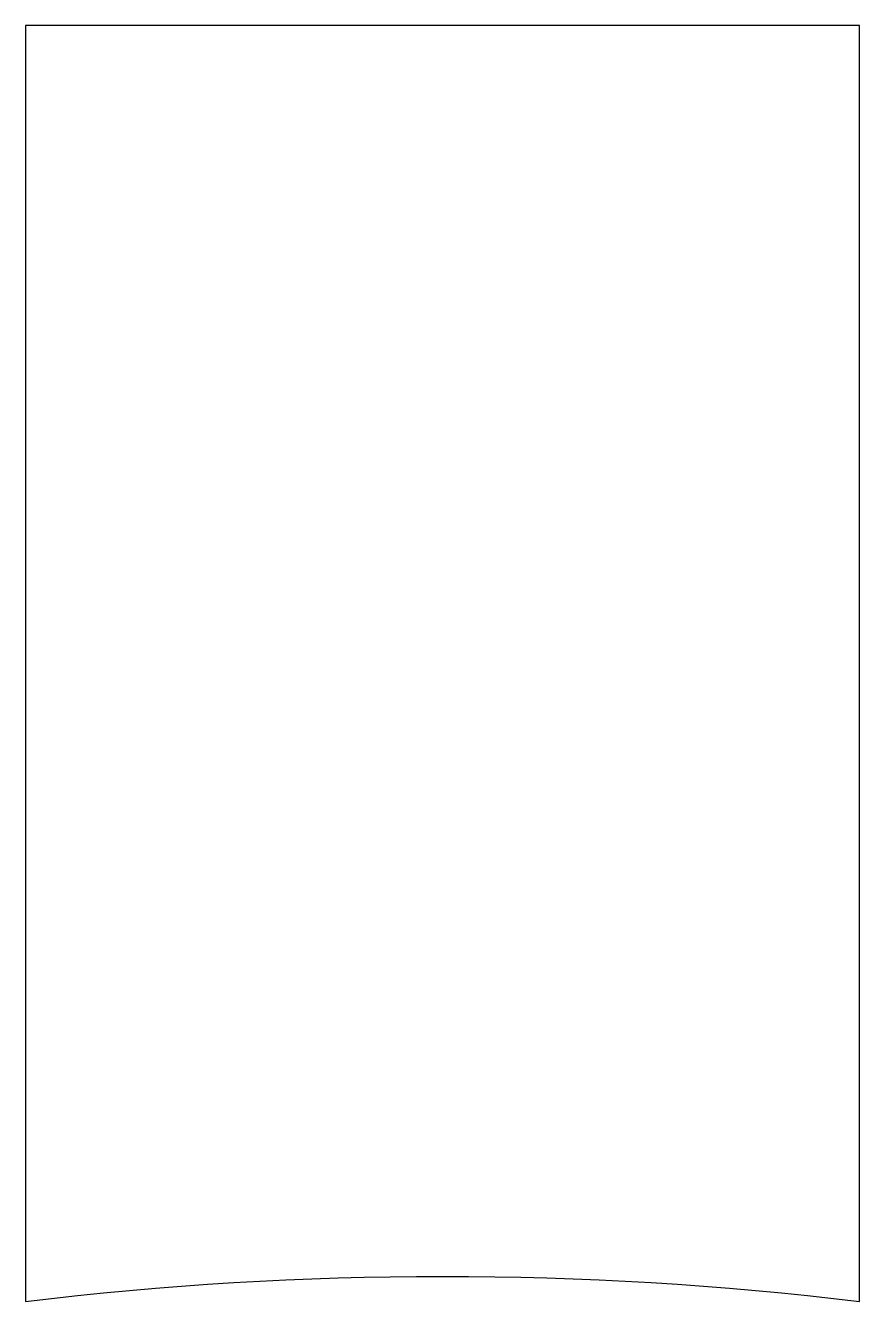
# Model space of a CAD drawing. Header units: millimetres. Extents: x -15 to 15, y 121.1 to 167.
import ezdxf

# ---------------------------------------------------------------- set-up
doc = ezdxf.new("R2010")
doc.units = ezdxf.units.MM
doc.layers.get('0').update_dxf_attribs({"linetype": 'CONTINUOUS'})

msp = doc.modelspace()

# ---------------------------------------------------------------- linework, layer by layer
msp.add_lwpolyline([(-15.009, 121.096, -0.060218), (14.991, 121.098), (14.991, 167), (-15.009, 167)], format="xyb", close=True)

doc.saveas('drawing.dxf')
